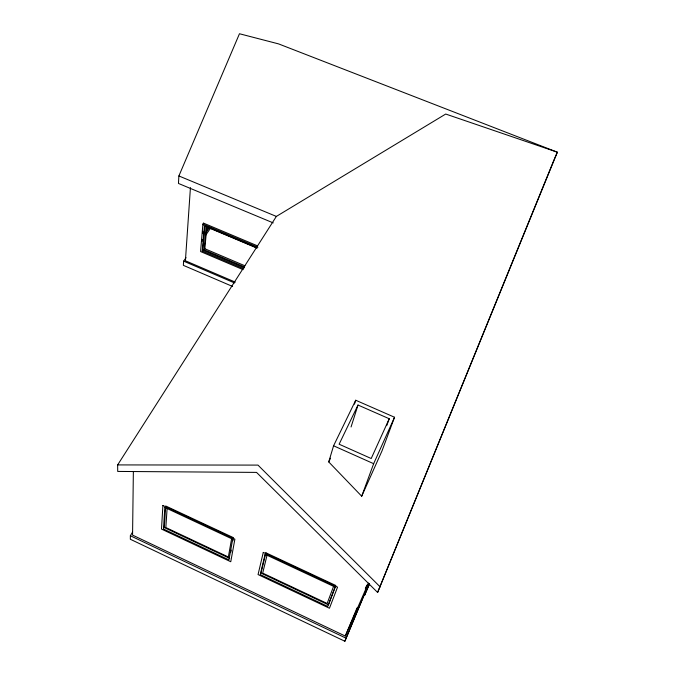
<?xml version="1.0" encoding="UTF-8"?>
<svg xmlns="http://www.w3.org/2000/svg" width="675" height="675" viewBox="0 0 675 675"><rect width="100%" height="100%" fill="white"/><g stroke="black" fill="none" stroke-linecap="round" stroke-linejoin="round"><path stroke-width="1.01" d="M132.528 532.145L130.368 535.756L130.334 539.258L344.858 641.25L368.862 583.74M133.355 471.935L132.562 535.106L345.288 636.061L368.423 583.065M554.673 158.33L557.356 152.196L445.719 114.041L276.362 216.422L117.644 464.915L117.712 471.428L256.542 472.399L377.612 592.456L557.356 152.196L278.573 43.892L239.465 33.75L178.883 175.956L178.462 183.448L273.232 222.902M167.172 507.49L165.839 527.546L228.361 556.993L231.778 537.705M186.03 257.698L183.634 261.149L183.355 265.343L232.613 286.47M190.434 187.642L185.406 260.778L235.313 282.133M257.555 245.869L203.563 223.147L202.905 224.092L200.568 251.547L243.143 269.663M201.994 241.456L202.171 239.422M202.694 233.322L202.871 231.289M203.394 225.18L203.563 223.147M243.7 268.726L202.222 251.092L204.407 225.956L257.065 248.138M202.222 251.092L202.863 250.155L204.972 226.058M244.274 266.853L204.145 249.801L206.221 226.437L255.327 247.126M204.145 249.801L204.854 248.763L206.854 226.412M230.858 552.184L231.23 550.117M232.909 540.785L233.474 537.671L165.696 505.98L164.312 527.58L229.736 558.411M267.03 555.255L262.693 573.117L327.139 603.467L333.923 585.436M328.733 461.928L333.577 445.795L355.708 400.241L394.538 417.251L382.008 450.875L361.699 496.226L328.733 461.928L330.548 458.173M354.485 404.148L355.708 400.241M351.059 426.98L358.003 405.042L389.239 418.745L386.724 425.621M361.699 496.226L373.655 463.691L394.538 417.251M377.612 592.456L554.293 159.207M344.858 641.25L368.752 583.824M369.368 583.799L364.559 595.375L369.444 584.255M345.288 636.061L357.05 607.88M365.403 588.777L366.618 585.858M365.318 589.064L367.082 584.947M389.239 418.745L371.216 458.519L339.12 444.209L358.003 405.042M205.419 235.6L210.786 227.821M206.381 230.521L208.778 227.062M206.044 232.58L209.621 227.407M117.644 464.915L257.977 465.1L380.168 586.904M178.883 175.956L276.362 216.422M202.905 224.092L257.901 247.244M204.854 248.763L244.949 265.798M202.863 250.155L244.308 267.773M183.634 261.149L234.512 282.935M333.577 445.795L373.655 463.691M130.368 535.756L346.182 638.238M162.903 505.499L161.494 529.082L230.757 561.735L234.883 539.165L162.903 505.499M164.835 507.457L163.477 529.031L228.968 559.896L232.672 539.198L164.835 507.457M263.275 552.403L258.061 574.568L329.451 608.234L337.551 587.14L263.275 552.403M265.106 554.327L260.255 574.611L327.755 606.428L335.104 587.081L265.106 554.327M265.874 552.783L261.006 573.092L328.438 604.859L335.804 585.478L265.874 552.783"/></g></svg>
